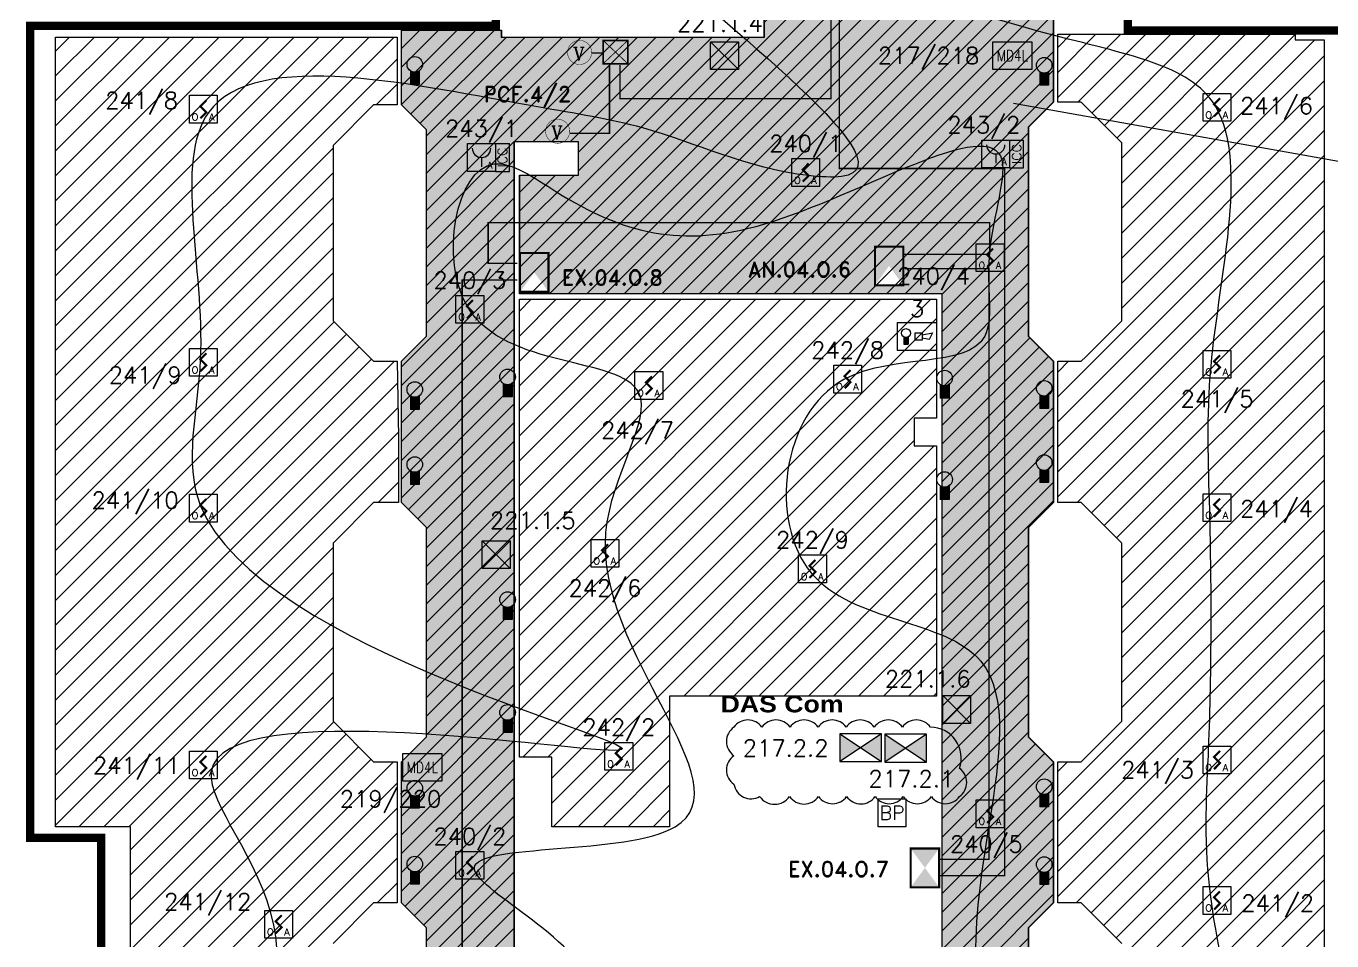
# Model space of a CAD drawing. Header units: millimetres. Extents: x 151.8 to 229.6, y -5.1 to 75.2.
# Drawn here: x 158.64 to 182.12, y 30.75 to 47.2 of the extents above; entities that cross this region are included whole.
import ezdxf
from ezdxf.enums import TextEntityAlignment as Align

# ---------------------------------------------------------------- set-up
doc = ezdxf.new("R2010")
doc.units = ezdxf.units.MM
doc.linetypes.add('SLD', pattern=[0])
for name, color, linetype in [('ATEIS MISE EN SECURITE', 7, 'Continuous'), ('ATEIS ZONES MES', 7, 'Continuous'), ('JCC-ADRESSAGE', 6, 'Continuous'), ('JCC-ALARME GENERALE SELECTIVE', 3, 'Continuous'), ('JCC-BOUTON POUSSOIR REARMEMENT CCF', 3, 'Continuous'), ('JCC-CCF', 6, 'Continuous'), ('JCC-COMMUN', 2, 'Continuous'), ('JCC-DECLENCHEUR MANUEL AVEC ISOLATEUR', 5, 'Continuous'), ('JCC-ELEMENT DEPORTE_4 L DAS', 1, 'Continuous'), ('JCC-FILERIE SDI', 6, 'Continuous'), ('JCC-INDICATEUR ACTION', 1, 'Continuous'), ('JCC-LOCAUX', 4, 'Continuous'), ('JCC-OPTIQUE_A', 1, 'Continuous'), ('JCC-REPETITEUR ALARME', 1, 'Continuous'), ('JCC-ZONING ZDA-ZDM', 5, 'Continuous')]:
    doc.layers.add(name, color=color, linetype=linetype)
doc.layers.add('JCC-MD4L', color=1, linetype='Continuous', lineweight=0)
doc.styles.add('ARIAL', font='')
doc.styles.add('HELVL', font='ROMAND.SHX')
doc.styles.add('LOCAUX', font='romans.shx', dxfattribs={"width": 0.75})
doc.styles.add('ROMANC', font='romanc')
doc.styles.get("Standard").update_dxf_attribs({"font": 'romans.shx'})
doc.styles.add('TEXTE', font='romans.shx')
doc.styles.get('ARIAL').set_extended_font_data('Arial Black')
pattern_1 = [(45, (160.01147, 0), (-0.2245064, 0.2245064), [])]

# ---------------------------------------------------------------- blocks, each defined once
blk = doc.blocks.new('optique_a')
at = {"layer": 'JCC-OPTIQUE_A', "color": 0}
blk.add_lwpolyline([(-2.5, 2.5), (2.5, 2.5), (2.5, -2.5), (-2.5, -2.5)], close=True, dxfattribs=at)
at = {"layer": 'JCC-OPTIQUE_A', "color": 0, "const_width": 0.385}
blk.add_lwpolyline([(0.54, 1.63), (-0.54, 0.54), (0.54, -0.54), (-0.54, -1.63)], dxfattribs=at)
at = {"layer": 'JCC-ADRESSAGE', "style": 'TEXTE'}
blk.add_attdef('ADRESSE', text='', height=3, dxfattribs=at).set_placement((0, 5), align=Align.MIDDLE)
at = {"layer": 'JCC-LOCAUX', "style": 'LOCAUX', "width": 0.85, "flags": 8}
for p in [(0, 13.75), (0, 11.25), (0, 8.75)]:
    blk.add_attdef('PIECE', text='', height=1.75, dxfattribs=at).set_placement(p, align=Align.MIDDLE)
at = {"layer": 'JCC-OPTIQUE_A', "color": 0}
for s, p in [('O', (-1.5, -2)), ('A', (1.5, -2))]:
    blk.add_text(s, height=1.25, dxfattribs=at).set_placement(p, align=Align.CENTER)
blk = doc.blocks.new('alarme générale selective')
at = {"layer": 'JCC-ALARME GENERALE SELECTIVE', "color": 0}
for p, q in [((2.5, -2.5), (-2.5, 2.5)), ((-2.5, -2.5), (2.5, 2.5))]:
    blk.add_line(p, q, dxfattribs=at)
blk.add_lwpolyline([(-2.5, 2.5), (2.5, 2.5), (2.5, -2.5), (-2.5, -2.5)], close=True, dxfattribs=at)
at = {"layer": 'JCC-ADRESSAGE', "style": 'TEXTE'}
blk.add_attdef('ADRESSE', text='', height=3, dxfattribs=at).set_placement((0, 5), align=Align.MIDDLE)
at = {"layer": 'JCC-LOCAUX', "style": 'LOCAUX', "width": 0.85, "flags": 8}
for p in [(0, 13.75), (0, 11.25), (0, 8.75)]:
    blk.add_attdef('PIECE', text='', height=1.75, dxfattribs=at).set_placement(p, align=Align.MIDDLE)
blk = doc.blocks.new('déclencheur manuel avec isolateur')
at = {"layer": 'JCC-DECLENCHEUR MANUEL AVEC ISOLATEUR', "color": 0}
for p, q in [((2.5, 2.5), (5.02, 2.5)), ((5.02, -2.5), (5.02, 2.5)), ((0, 0), (0, -1.66)), ((2.5, -2.5), (5.02, -2.5))]:
    blk.add_line(p, q, dxfattribs=at)
blk.add_lwpolyline([(-2.5, 2.5), (2.5, 2.5), (2.5, -2.5), (-2.5, -2.5)], close=True, dxfattribs=at)
blk.add_arc((0, 1.66), 1.66, 180, 0, dxfattribs=at)
at = {"layer": 'JCC-ADRESSAGE', "style": 'TEXTE'}
blk.add_attdef('ADRESSE', text='', height=3, dxfattribs=at).set_placement((0, 5), align=Align.MIDDLE)
at = {"layer": 'JCC-DECLENCHEUR MANUEL AVEC ISOLATEUR', "color": 0}
blk.add_text('ICC', height=1.668, rotation=90, dxfattribs=at).set_placement((3.76, 0), align=Align.MIDDLE_CENTER)
blk.add_text('A', height=1.25, dxfattribs=at).set_placement((1.5, -2), align=Align.CENTER)
at = {"layer": 'JCC-LOCAUX', "style": 'LOCAUX', "width": 0.85, "flags": 8}
for p in [(0, 13.75), (0, 11.25), (0, 8.75)]:
    blk.add_attdef('PIECE', text='', height=1.75, dxfattribs=at).set_placement(p, align=Align.MIDDLE)
blk = doc.blocks.new('clapet coupe feu_Réarm élect')
at = {"layer": 'JCC-CCF'}
h = blk.add_hatch(color=0, dxfattribs=at)
h.paths.add_polyline_path([(-3.76, 2.5), (-3.76, -2.5), (0, 0)])
h.paths.add_polyline_path([(3.76, 2.5), (0, 0), (3.76, -2.5)])
at = {"layer": 'JCC-CCF', "color": 0}
for p, q in [((3.76, 2.5), (-3.76, -2.5)), ((-3.76, 2.5), (3.76, -2.5))]:
    blk.add_line(p, q, dxfattribs=at)
blk.add_lwpolyline([(3.76, 2.5), (-3.76, 2.5), (-3.76, -2.5), (3.76, -2.5)], close=True, dxfattribs=at)
at = {"layer": 'JCC-ADRESSAGE', "style": 'TEXTE'}
blk.add_attdef('ADRESSE', text='', height=3, dxfattribs=at).set_placement((0, 5), align=Align.MIDDLE)
at = {"layer": 'JCC-LOCAUX', "style": 'LOCAUX', "width": 0.85, "flags": 8}
for p in [(0, 13.75), (0, 11.25), (0, 8.75)]:
    blk.add_attdef('PIECE', text='', height=1.75, dxfattribs=at).set_placement(p, align=Align.MIDDLE)
blk = doc.blocks.new('indicateur action')
at = {"layer": 'JCC-INDICATEUR ACTION'}
blk.add_hatch(color=0, dxfattribs=at).paths.add_polyline_path([(0.8, -0.05, -0.315344), (-0.8, -0.05), (-0.8, -2.5), (0.8, -2.5)])
at = {"layer": 'JCC-INDICATEUR ACTION', "color": 0}
for p, q in [((-0.8, -0.05), (-0.8, -2.5)), ((0.8, -0.05), (0.8, -2.5)), ((0.8, -2.5), (-0.8, -2.5))]:
    blk.add_line(p, q, dxfattribs=at)
blk.add_circle((0, 1.1), 1.4, dxfattribs=at)
at = {"layer": 'JCC-ADRESSAGE', "style": 'TEXTE'}
blk.add_attdef('ADRESSE', text='', height=3, dxfattribs=at).set_placement((0, 5), align=Align.MIDDLE)
at = {"layer": 'JCC-LOCAUX', "lineweight": 0, "style": 'LOCAUX', "width": 0.75, "flags": 8}
for p in [(0, 13.75), (0, 11.25), (0, 8.75)]:
    blk.add_attdef('PIECE', text='', height=1.75, dxfattribs=at).set_placement(p, align=Align.MIDDLE)
blk = doc.blocks.new('répétiteur alarme')
at = {"layer": 'JCC-REPETITEUR ALARME'}
blk.add_hatch(color=0, dxfattribs=at).paths.add_polyline_path([(-1.6, -0.09, -0.267949), (-2.4, -0.09), (-2.4, -1.4), (-1.6, -1.4)])
at = {"layer": 'JCC-REPETITEUR ALARME', "color": 0}
for p, q in [((0.94, 0.32), (2.8, 0.65)), ((2.8, 0.65), (2.15, -0.53)), ((-2.4, -0.09), (-2.4, -1.4)), ((-2.4, -1.4), (-1.6, -1.4)), ((-1.6, -0.09), (-1.6, -1.4)), ((2.15, -0.53), (0.94, -0.32))]:
    blk.add_line(p, q, dxfattribs=at)
for points in [[(-3.5, 2.5), (3.5, 2.5), (3.5, -2.5), (-3.5, -2.5)], [(-0.34, 0.64), (0.94, 0.64), (0.94, -0.64), (-0.34, -0.64)]]:
    blk.add_lwpolyline(points, close=True, dxfattribs=at)
blk.add_circle((-2, 0.6), 0.8, dxfattribs=at)
at = {"layer": 'JCC-ADRESSAGE', "style": 'TEXTE'}
blk.add_attdef('ADRESSE', text='', height=3, dxfattribs=at).set_placement((0, 5), align=Align.MIDDLE)
at = {"layer": 'JCC-LOCAUX', "style": 'LOCAUX', "width": 0.85, "flags": 8}
for p in [(0, 13.75), (0, 11.25), (0, 8.75)]:
    blk.add_attdef('PIECE', text='', height=1.75, dxfattribs=at).set_placement(p, align=Align.MIDDLE)
blk = doc.blocks.new('MD4L')
at = {"layer": 'JCC-ELEMENT DEPORTE_4 L DAS', "color": 0}
blk.add_lwpolyline([(-3.5, 2.5), (3.5, 2.5), (3.5, -2.5), (-3.5, -2.5)], close=True, dxfattribs=at)
at = {"layer": 'JCC-ADRESSAGE', "style": 'TEXTE'}
blk.add_attdef('ADRESSE', text='', height=3, dxfattribs=at).set_placement((0, 5), align=Align.MIDDLE)
at = {"layer": 'JCC-ELEMENT DEPORTE_4 L DAS', "color": 0, "width": 0.8}
blk.add_text('MD4L', height=2, dxfattribs=at).set_placement((0, 0), align=Align.MIDDLE_CENTER)
blk = doc.blocks.new('commun')
at = {"layer": 'JCC-COMMUN', "color": 0}
blk.add_lwpolyline([(-2.5, 2.5), (2.5, 2.5), (2.5, -2.5), (-2.5, -2.5)], close=True, dxfattribs=at)
at = {"layer": 'JCC-ADRESSAGE', "style": 'TEXTE'}
blk.add_attdef('ADRESSE', text='', height=3, dxfattribs=at).set_placement((0, 5), align=Align.MIDDLE)
at = {"layer": 'JCC-COMMUN', "color": 0, "style": 'TEXTE'}
blk.add_attdef('GENRE', text='', height=2.5, dxfattribs=at).set_placement((0, 0), align=Align.MIDDLE)
at = {"layer": 'JCC-LOCAUX', "style": 'LOCAUX', "width": 0.85, "flags": 8}
for p in [(0, 13.75), (0, 11.25), (0, 8.75)]:
    blk.add_attdef('PIECE', text='', height=1.75, dxfattribs=at).set_placement(p, align=Align.MIDDLE)
blk = doc.blocks.new("VOLETS D'AMENEE D'AIR DESENFUMAGE")
at = {"color": 3, "linetype": 'SLD', "const_width": 0.373}
blk.add_lwpolyline([(0, 5.12), (0, 0), (6.97, 0), (6.97, 5.12)], close=True, dxfattribs=at)
at = {"color": 3, "linetype": 'SLD'}
blk.add_solid([(0, 5.12), (0, 0), (6.97, 0), (6.97, 5.12)], dxfattribs=at)
blk = doc.blocks.new("VOLETS D'EXTRACTION DE DESENFUMAGE")
at = {"color": 1, "linetype": 'SLD', "const_width": 0.373}
blk.add_lwpolyline([(0, 5.12), (0, 0), (6.97, 0), (6.97, 5.12)], close=True, dxfattribs=at)
at = {"color": 1, "linetype": 'SLD'}
blk.add_solid([(0, 5.12), (0, 0), (6.97, 0), (6.97, 5.12)], dxfattribs=at)
blk = doc.blocks.new('VENTOUSE ELECTROMANETIQUE A RUPTURE')
at = {"color": 4, "linetype": 'Continuous', "const_width": 0.00535}
blk.add_lwpolyline([(-0.142, 0, 1), (0.142, 0, 1)], format="xyb", close=True, dxfattribs=at)
at = {"color": 1, "linetype": 'SLD', "style": 'ROMANC'}
blk.add_text('V', height=0.16, dxfattribs=at).set_placement((-0.077, -0.096))
blk = doc.blocks.new('BOITE DE RACCORDEMENT PCF')
at = {"color": 3, "linetype": 'Continuous', "const_width": 0.02}
blk.add_lwpolyline([(0, 0.275), (0, 0), (0.292, 0), (0.292, 0.275)], close=True, dxfattribs=at)
at = {"color": 3, "linetype": 'Continuous', "const_width": 0.01}
for points in [[(0.292, 0), (0, 0.275)], [(0.292, 0.275), (0, 0)]]:
    blk.add_lwpolyline(points, dxfattribs=at)

msp = doc.modelspace()

# ---------------------------------------------------------------- hatches: boundary and pattern name
at = {"layer": 'ATEIS ZONES MES'}
h = msp.add_hatch(dxfattribs=at)
h.set_pattern_fill('DOTS', color=5, scale=0.1, style=0)
h.set_pattern_definition([(0, (160.01147, 0), (0.079375, 0.15875), [0, -0.15875])])
h.paths.add_polyline_path([(175.114, 42.385), (175.114, 25.55), (177.114, 25.55), (177.114, 26.77), (176.664, 27.22), (176.664, 30.981), (177.114, 31.431), (177.114, 33.97), (176.664, 34.42), (176.664, 38.181), (177.114, 38.631), (177.114, 41.17), (176.664, 41.62), (176.664, 45.38), (177.114, 45.83), (177.114, 47.5), (178.714, 47.5), (178.714, 48.98), (174.294, 48.98), (174.294, 52.335), (172.364, 52.335), (172.364, 49.07), (171.914, 48.62), (171.914, 47), (167.184, 47), (167.184, 47.125), (165.389, 47.125), (165.389, 45.78), (165.839, 45.33), (165.839, 41.62), (165.389, 41.17), (165.389, 38.63), (165.839, 38.18), (165.839, 34.42), (165.389, 33.97), (165.389, 31.431), (165.839, 30.981), (165.839, 27.22), (165.389, 26.77), (165.389, 25.55), (165.674, 25.55), (165.674, 24.931), (167.414, 24.931), (167.414, 25.8), (168.513, 25.8), (168.513, 27.4), (167.414, 27.4), (167.414, 45.119), (168.574, 45.119), (168.574, 44.519), (167.514, 44.519), (167.514, 42.385)])
at = {"layer": 'JCC-ZONING ZDA-ZDM'}
h = msp.add_hatch(dxfattribs=at)
h.set_pattern_fill('ANSI31', color=56, scale=0.075, style=0)
h.set_pattern_definition([(45, (160.01147, 0), (-0.1683798, 0.1683798), [])])
h.paths.add_polyline_path([(175.111, 42.385), (175.111, 25.55), (177.111, 25.55), (177.111, 26.77), (176.661, 27.22), (176.661, 30.981), (177.111, 31.431), (177.111, 33.97), (176.661, 34.42), (176.661, 38.181), (177.111, 38.631), (177.111, 41.17), (176.661, 41.62), (176.661, 45.38), (177.111, 45.83), (177.111, 47.5), (178.711, 47.5), (178.711, 48.98), (174.291, 48.98), (174.291, 52.335), (172.362, 52.335), (172.362, 49.07), (171.912, 48.62), (171.912, 47), (167.181, 47), (167.181, 47.125), (165.387, 47.125), (165.387, 45.78), (165.837, 45.33), (165.837, 41.62), (165.387, 41.17), (165.387, 38.63), (165.837, 38.18), (165.837, 34.42), (165.387, 33.97), (165.387, 31.431), (165.837, 30.981), (165.837, 27.22), (165.387, 26.77), (165.387, 25.55), (165.671, 25.55), (165.671, 24.931), (167.411, 24.931), (167.411, 25.8), (168.511, 25.8), (168.511, 27.4), (167.411, 27.4), (167.411, 45.119), (168.571, 45.119), (168.571, 44.519), (167.511, 44.519), (167.511, 42.385)])
h = msp.add_hatch(dxfattribs=at)
h.set_pattern_fill('ANSI31', color=4, scale=0.1, style=0)
h.set_pattern_definition(pattern_1)
edge = h.paths.add_edge_path()
edge.add_line((159.166, 47), (165.307, 47))
edge.add_line((165.307, 47), (165.307, 45.78))
edge.add_line((165.307, 45.78), (164.887, 45.78))
edge.add_line((164.887, 45.78), (164.157, 45.05))
edge.add_line((164.157, 45.05), (164.157, 41.9))
edge.add_line((164.157, 41.9), (164.887, 41.17))
edge.add_line((164.887, 41.17), (165.307, 41.17))
edge.add_line((165.307, 41.17), (165.334, 39.806))
edge.add_line((165.334, 39.806), (165.334, 38.63))
edge.add_line((165.334, 38.63), (164.887, 38.63))
edge.add_line((164.887, 38.63), (164.157, 37.9))
edge.add_line((164.157, 37.9), (164.157, 34.7))
edge.add_line((164.157, 34.7), (164.887, 33.97))
edge.add_line((164.887, 33.97), (165.307, 33.97))
edge.add_line((165.307, 33.97), (165.307, 32.75))
edge.add_line((165.307, 32.75), (165.307, 31.431))
edge.add_line((165.307, 31.431), (164.887, 31.431))
edge.add_line((164.887, 31.431), (164.157, 30.701))
edge.add_line((164.157, 30.701), (164.157, 27.5))
edge.add_line((164.157, 27.5), (164.887, 26.77))
edge.add_line((164.887, 26.77), (165.307, 26.77))
edge.add_line((165.307, 26.77), (165.307, 25.55))
edge.add_line((165.307, 25.55), (161.061, 25.55))
edge.add_line((161.061, 25.55), (161.061, 25.75))
edge.add_line((161.061, 25.75), (160.561, 25.75))
edge.add_line((160.561, 25.75), (160.561, 25.625))
edge.add_line((160.561, 25.625), (160.516, 25.625))
edge.add_line((160.516, 25.625), (160.516, 32.6))
edge.add_line((160.516, 32.6), (160.516, 32.8))
edge.add_line((160.516, 32.8), (159.166, 32.8))
edge.add_line((159.166, 32.8), (159.166, 47))
h = msp.add_hatch(dxfattribs=at)
h.set_pattern_fill('ANSI31', color=4, scale=0.1, style=0)
h.set_pattern_definition(pattern_1)
h.paths.add_polyline_path([(177.191, 47.05), (181.462, 47.05), (181.462, 46.95), (181.981, 46.95), (181.981, 25.625), (181.911, 25.625), (181.911, 25.75), (181.436, 25.75), (181.436, 25.55), (177.191, 25.55), (177.191, 26.748), (177.191, 26.77), (177.611, 26.77), (177.694, 26.852), (178.341, 27.5), (178.341, 30.701), (177.611, 31.431), (177.191, 31.431), (177.191, 32.824), (177.191, 33.97), (177.611, 33.97), (178.341, 34.7), (178.341, 37.901), (177.611, 38.631), (177.191, 38.631), (177.191, 41.17), (177.611, 41.17), (177.694, 41.252), (178.341, 41.9), (178.341, 45.1), (177.611, 45.83), (177.191, 45.83)])
h = msp.add_hatch(dxfattribs=at)
h.set_pattern_fill('ANSI31', color=31, scale=0.1, style=0)
h.set_pattern_definition(pattern_1)
h.paths.add_polyline_path([(168.091, 34.05), (168.091, 32.8), (170.211, 32.8), (170.211, 35.15), (175.011, 35.15), (175.011, 39.65), (174.611, 39.65), (174.611, 40.15), (175.011, 40.15), (175.011, 42.285), (167.511, 42.285), (167.511, 34.05)])

# ---------------------------------------------------------------- linework, layer by layer
at = {"layer": 'ATEIS MISE EN SECURITE', "color": 6, "const_width": 0.025}
for points in [[(169.317, 46.5), (169.317, 45.894), (173.112, 45.894), (173.112, 62.186)], [(169.129, 46.495), (169.129, 45.271), (168.418, 45.271)], [(168.999, 46.715), (168.817, 46.715)]]:
    msp.add_lwpolyline(points, dxfattribs=at)
at = {"layer": 'ATEIS MISE EN SECURITE', "color": 3, "const_width": 0.025}
for points in [[(173.743, 55.671), (173.264, 55.671), (173.264, 44.637), (176.237, 44.637), (176.237, 31.919), (175.046, 31.919)], [(174.431, 43.092), (175.965, 43.092), (175.965, 43.664), (166.947, 43.664), (166.947, 42.934), (167.47, 42.934)], [(175.042, 32.214), (175.955, 32.214), (175.955, 42.837), (174.444, 42.837)], [(167.47, 42.63), (166.479, 42.63), (166.479, 28.076), (167.454, 28.076)]]:
    msp.add_lwpolyline(points, dxfattribs=at)
at = {"layer": 'ATEIS ZONES MES', "color": 5}
msp.add_line((187.966, 43.742), (176.393, 45.804), dxfattribs=at)
for points in [[(165.839, 27.22), (165.839, 30.981), (165.389, 31.431), (165.389, 33.97), (165.839, 34.42), (165.839, 38.18), (165.389, 38.63), (165.389, 41.17), (165.839, 41.62), (165.839, 45.33), (165.389, 45.78), (165.389, 47.125), (167.184, 47.125), (167.184, 47), (171.914, 47), (171.914, 48.62)], [(177.114, 47.5), (177.114, 45.83), (176.664, 45.38), (176.664, 41.62), (177.114, 41.17), (177.114, 38.69), (177.114, 38.631), (176.664, 38.181), (176.664, 34.42), (177.114, 33.97), (177.114, 31.431), (176.664, 30.981), (176.664, 27.22), (177.114, 26.77), (177.114, 25.55), (176.664, 25.55), (175.208, 25.55), (175.114, 25.55), (175.114, 25.8)], [(175.114, 25.8), (175.114, 42.385), (167.514, 42.385), (167.514, 44.519), (168.574, 44.519), (168.574, 45.119), (167.414, 45.119), (167.414, 27.4)]]:
    msp.add_lwpolyline(points, dxfattribs=at)
at = {"layer": 'JCC-CCF'}
msp.add_lwpolyline([(174.901, 34.59, 0.520567), (174.396, 34.59, 0.520567), (173.891, 34.59, 0.520567), (173.386, 34.59, 0.520567), (172.881, 34.59, 0.520567), (172.376, 34.59, 0.520567), (171.871, 34.59, 0.520567), (171.366, 34.59, 0.520567), (171.366, 34.077, 0.520567), (171.366, 33.564, 0.520567), (171.829, 33.345, 0.520567), (172.367, 33.345, 0.520567), (172.889, 33.345, 0.520567), (173.394, 33.345, 0.520567), (173.908, 33.345, 0.520567), (174.413, 33.345, 0.520567), (174.918, 33.345, 0.520567), (175.423, 33.345, 0.520567), (175.423, 33.85, 0.520567)], format="xyb", close=True, dxfattribs=at)
at = {"layer": 'JCC-FILERIE SDI', "color": 1, "start_tangent": (0, 1), "end_tangent": (0, -1)}
msp.add_spline([(174.971, 26.775), (174.86, 28.079), (179.981, 26.785), (179.948, 31.496), (179.9, 34.073), (179.924, 38.502), (179.948, 41.079), (179.972, 45.839), (176.833, 47.109), (169.727, 48.677), (173.3, 44.492), (172.711, 44.51), (169.727, 45.366), (167.835, 45.745), (161.92, 45.65), (161.769, 41.206), (161.769, 38.585), (169.296, 34.175), (161.967, 33.789), (163.085, 31.032), (162.913, 26.719), (165.256, 26.885), (169.727, 26.743), (168.947, 28.233), (168.876, 29.864), (166.699, 32.063), (170.311, 32.8), (169.065, 38.092), (169.655, 40.606), (166.58, 42.143), (167.053, 44.72), (168.165, 44.224), (171.905, 43.635), (176.185, 44.791), (175.949, 42.924), (175.878, 41.623), (173.346, 40.843), (172.755, 37.367), (175.808, 35.776), (175.973, 32.963), (175.711, 30.476)], degree=3, dxfattribs=at)
at = {"layer": 'JCC-ZONING ZDA-ZDM', "const_width": 0.15}
for points in [[(167.086, 50.747), (167.086, 47.2), (158.711, 47.2), (158.711, 32.6), (159.986, 32.6), (159.986, 25.6), (160.911, 25.6), (160.911, 25.6), (160.911, 25.6), (160.911, 25.6), (160.911, 25.6), (160.911, 25.6), (165.537, 25.6), (165.537, 24.913), (167.289, 24.913), (167.289, 25.179), (167.289, 25.38), (174.961, 25.374), (174.961, 25.55), (182.392, 25.55), (182.392, 47.12), (178.451, 47.12), (178.451, 47.22)], [(178.451, 47.22), (178.451, 49.01)]]:
    msp.add_lwpolyline(points, dxfattribs=at)
at = {"layer": 'JCC-ZONING ZDA-ZDM', "color": 56}
for points in [[(165.837, 27.22), (165.837, 30.981), (165.387, 31.431), (165.387, 33.97), (165.837, 34.42), (165.837, 38.18), (165.387, 38.63), (165.387, 41.17), (165.837, 41.62), (165.837, 45.33), (165.387, 45.78), (165.387, 47.125), (167.181, 47.125), (167.181, 47), (171.912, 47), (171.912, 48.62)], [(177.111, 47.5), (177.111, 45.83), (176.661, 45.38), (176.661, 41.62), (177.111, 41.17), (177.111, 38.69), (177.111, 38.631), (176.661, 38.181), (176.661, 34.42), (177.111, 33.97), (177.111, 31.431), (176.661, 30.981), (176.661, 27.22), (177.111, 26.77), (177.111, 25.55), (176.661, 25.55), (175.206, 25.55), (175.111, 25.55), (175.111, 25.8)], [(175.111, 25.8), (175.111, 42.385), (167.511, 42.385), (167.511, 44.519), (168.571, 44.519), (168.571, 45.119), (167.411, 45.119), (167.411, 27.4)]]:
    msp.add_lwpolyline(points, dxfattribs=at)
at = {"layer": 'JCC-ZONING ZDA-ZDM', "color": 4}
for points in [[(159.166, 47), (165.307, 47), (165.307, 45.78), (164.887, 45.78), (164.157, 45.05), (164.157, 41.9), (164.887, 41.17), (165.307, 41.17), (165.334, 39.806), (165.334, 38.63), (164.887, 38.63), (164.157, 37.9), (164.157, 34.7), (164.887, 33.97), (165.307, 33.97), (165.307, 32.75), (165.307, 31.431), (164.887, 31.431), (164.157, 30.701)], [(160.516, 25.625), (160.516, 32.6), (160.516, 32.8), (159.166, 32.8), (159.166, 47)], [(177.191, 47.05), (181.462, 47.05), (181.462, 46.95), (181.981, 46.95), (181.981, 25.625)], [(178.341, 30.701), (177.611, 31.431), (177.191, 31.431), (177.191, 32.824), (177.191, 33.97), (177.611, 33.97), (178.341, 34.7), (178.341, 37.901), (177.611, 38.631), (177.191, 38.631), (177.191, 41.17), (177.611, 41.17), (177.694, 41.252), (178.341, 41.9), (178.341, 45.1), (177.611, 45.83), (177.191, 45.83), (177.191, 47.05)]]:
    msp.add_lwpolyline(points, dxfattribs=at)
at = {"layer": 'JCC-ZONING ZDA-ZDM', "color": 31}
msp.add_lwpolyline([(175.011, 35.15), (175.011, 35.15), (175.011, 35.15), (175.011, 35.15), (170.211, 35.15), (170.211, 32.8), (168.61, 32.8), (168.091, 32.8), (168.091, 34.05), (167.511, 34.05), (167.511, 42.285), (175.011, 42.285), (175.011, 40.15), (174.611, 40.15), (174.611, 39.65), (175.011, 39.65)], close=True, dxfattribs=at)

# ---------------------------------------------------------------- block references
at = {"layer": 'ATEIS MISE EN SECURITE', "linetype": 'Continuous', "xscale": 1.5274875, "yscale": 1.5274875, "zscale": 1.5274875}
for name, p in [('VENTOUSE ELECTROMANETIQUE A RUPTURE', (168.591, 46.724)), ('BOITE DE RACCORDEMENT PCF', (169.013, 46.521)), ('VENTOUSE ELECTROMANETIQUE A RUPTURE', (168.196, 45.307))]:
    msp.add_blockref(name, p, dxfattribs=at)
at = {"layer": 'ATEIS MISE EN SECURITE', "linetype": 'Continuous', "xscale": 0.1, "yscale": 0.1, "zscale": 0.1, "rotation": 90}
for name, p in [("VOLETS D'AMENEE D'AIR DESENFUMAGE", (174.414, 42.536)), ("VOLETS D'EXTRACTION DE DESENFUMAGE", (168.032, 42.419)), ("VOLETS D'EXTRACTION DE DESENFUMAGE", (175.058, 31.712))]:
    msp.add_blockref(name, p, dxfattribs=at)
at = {"layer": 'JCC-ALARME GENERALE SELECTIVE', "lineweight": 0}
ref = msp.add_blockref('alarme générale selective', (171.197, 46.666), dxfattribs=dict(at, xscale=0.1000000000000014, yscale=0.1000000000000014))
ref.add_attrib('ADRESSE', '221.1.4', dxfattribs={"layer": 'JCC-ADRESSAGE', "height": 0.3, "style": 'TEXTE'}).set_placement((171.115, 47.245), align=Align.MIDDLE)
ref = msp.add_blockref('alarme générale selective', (167.091, 37.692), dxfattribs=dict(at, xscale=0.1000000000000014, yscale=0.1000000000000014))
ref.add_attrib('ADRESSE', '221.1.5', dxfattribs={"layer": 'JCC-ADRESSAGE', "height": 0.3, "style": 'TEXTE'}).set_placement((167.749, 38.309), align=Align.MIDDLE)
ref = msp.add_blockref('alarme générale selective', (175.372, 34.908), dxfattribs=dict(at, xscale=0.1000000000000014, yscale=0.1000000000000014))
ref.add_attrib('ADRESSE', '221.1.6', dxfattribs={"layer": 'JCC-ADRESSAGE', "height": 0.3, "style": 'TEXTE'}).set_placement((174.853, 35.459), align=Align.MIDDLE)
at = {"layer": 'JCC-BOUTON POUSSOIR REARMEMENT CCF', "xscale": 0.1000000000000014, "yscale": 0.1000000000000014}
msp.add_blockref('commun', (174.211, 33.05), dxfattribs=at).add_auto_attribs({'GENRE': 'BP'})
at = {"layer": 'JCC-CCF', "lineweight": 0}
ref = msp.add_blockref('clapet coupe feu_Réarm élect', (173.646, 34.221), dxfattribs=dict(at, xscale=0.09999999999999432, yscale=0.09999999999999432))
ref.add_attrib('ADRESSE', '217.2.2', dxfattribs={"layer": 'JCC-ADRESSAGE', "height": 0.3, "style": 'TEXTE'}).set_placement((172.297, 34.216), align=Align.MIDDLE)
ref = msp.add_blockref('clapet coupe feu_Réarm élect', (174.455, 34.214), dxfattribs=dict(at, xscale=0.09999999999999432, yscale=0.09999999999999432))
ref.add_attrib('ADRESSE', '217.2.1', dxfattribs={"layer": 'JCC-ADRESSAGE', "height": 0.3, "style": 'TEXTE'}).set_placement((174.558, 33.664), align=Align.MIDDLE)
at = {"layer": 'JCC-DECLENCHEUR MANUEL AVEC ISOLATEUR', "xscale": 0.1000000000000014, "yscale": 0.1000000000000014}
msp.add_blockref('déclencheur manuel avec isolateur', (166.827, 44.835), dxfattribs=at).add_auto_attribs({'ADRESSE': '243/1'})
at = {"layer": 'JCC-DECLENCHEUR MANUEL AVEC ISOLATEUR'}
ref = msp.add_blockref('déclencheur manuel avec isolateur', (176.076, 44.898), dxfattribs=dict(at, xscale=0.1000000000000014, yscale=0.1000000000000014))
ref.add_attrib('ADRESSE', '243/2', dxfattribs={"layer": 'JCC-ADRESSAGE', "height": 0.3, "style": 'TEXTE'}).set_placement((175.863, 45.4), align=Align.MIDDLE)
at = {"layer": 'JCC-INDICATEUR ACTION', "lineweight": 0, "xscale": 0.1000000000000014, "yscale": 0.1000000000000014}
for p in [(165.627, 46.399), (176.947, 46.384), (167.296, 40.779), (175.156, 40.759), (165.627, 40.553), (176.947, 40.574), (176.947, 39.239), (165.627, 39.204), (175.156, 38.935), (167.296, 36.775), (167.296, 34.746), (165.627, 33.383), (176.947, 33.411), (165.627, 32.019), (176.947, 32.01)]:
    msp.add_blockref('indicateur action', p, dxfattribs=at)
at = {"layer": 'JCC-MD4L', "lineweight": 0}
ref = msp.add_blockref('MD4L', (176.376, 46.666), dxfattribs=dict(at, xscale=0.1000000000000014, yscale=0.1000000000000014))
ref.add_attrib('ADRESSE', '217/218', dxfattribs={"layer": 'JCC-ADRESSAGE', "height": 0.3, "style": 'TEXTE'}).set_placement((174.868, 46.645), align=Align.MIDDLE)
ref = msp.add_blockref('MD4L', (165.763, 33.87), dxfattribs=dict(at, xscale=0.1000000000000014, yscale=0.1000000000000014))
ref.add_attrib('ADRESSE', '219/220', dxfattribs={"layer": 'JCC-ADRESSAGE', "height": 0.3, "style": 'TEXTE'}).set_placement((165.19, 33.279), align=Align.MIDDLE)
at = {"layer": 'JCC-OPTIQUE_A', "lineweight": 0}
ref = msp.add_blockref('optique_a', (161.824, 45.703), dxfattribs=dict(at, xscale=0.1000000000000014, yscale=0.1000000000000014))
ref.add_attrib('ADRESSE', '241/8', dxfattribs={"layer": 'JCC-ADRESSAGE', "height": 0.3, "style": 'TEXTE'}).set_placement((160.714, 45.839), align=Align.MIDDLE)
ref = msp.add_blockref('optique_a', (180.056, 45.737), dxfattribs=dict(at, xscale=0.1000000000000014, yscale=0.1000000000000014))
ref.add_attrib('ADRESSE', '241/6', dxfattribs={"layer": 'JCC-ADRESSAGE', "height": 0.3, "style": 'TEXTE'}).set_placement((181.127, 45.744), align=Align.MIDDLE)
for p, xscale, yscale, values in [((172.657, 44.564), 0.09999999999999432, 0.09999999999999432, {'ADRESSE': '240/1'}), ((166.618, 42.106), 0.09999999999999432, 0.09999999999999432, {'ADRESSE': '240/3'}), ((173.412, 40.849), 0.1000000000000014, 0.1000000000000014, {'ADRESSE': '242/8'}), ((172.779, 37.437), 0.1000000000000014, 0.1000000000000014, {'ADRESSE': '242/9'}), ((169.296, 34.067), 0.1000000000000014, 0.1000000000000014, {'ADRESSE': '242/2'}), ((166.618, 32.106), 0.09999999999999432, 0.09999999999999432, {'ADRESSE': '240/2'})]:
    msp.add_blockref('optique_a', p, dxfattribs=dict(at, xscale=xscale, yscale=yscale)).add_auto_attribs(values)
ref = msp.add_blockref('optique_a', (175.975, 43.033), dxfattribs=dict(at, xscale=0.09999999999999432, yscale=0.09999999999999432))
ref.add_attrib('ADRESSE', '240/4', dxfattribs={"layer": 'JCC-ADRESSAGE', "height": 0.3, "style": 'TEXTE'}).set_placement((174.958, 42.68), align=Align.MIDDLE)
ref = msp.add_blockref('optique_a', (161.824, 41.152), dxfattribs=dict(at, xscale=0.1000000000000014, yscale=0.1000000000000014))
ref.add_attrib('ADRESSE', '241/9', dxfattribs={"layer": 'JCC-ADRESSAGE', "height": 0.3, "style": 'TEXTE'}).set_placement((160.778, 40.901), align=Align.MIDDLE)
ref = msp.add_blockref('optique_a', (180.056, 41.116), dxfattribs=dict(at, xscale=0.1000000000000014, yscale=0.1000000000000014))
ref.add_attrib('ADRESSE', '241/5', dxfattribs={"layer": 'JCC-ADRESSAGE', "height": 0.3, "style": 'TEXTE'}).set_placement((180.056, 40.472), align=Align.MIDDLE)
ref = msp.add_blockref('optique_a', (169.836, 40.735), dxfattribs=dict(at, xscale=0.1000000000000014, yscale=0.1000000000000014))
ref.add_attrib('ADRESSE', '242/7', dxfattribs={"layer": 'JCC-ADRESSAGE', "height": 0.3, "style": 'TEXTE'}).set_placement((169.633, 39.909), align=Align.MIDDLE)
ref = msp.add_blockref('optique_a', (161.824, 38.53), dxfattribs=dict(at, xscale=0.1000000000000014, yscale=0.1000000000000014))
ref.add_attrib('ADRESSE', '241/10', dxfattribs={"layer": 'JCC-ADRESSAGE', "height": 0.3, "style": 'TEXTE'}).set_placement((160.597, 38.65), align=Align.MIDDLE)
ref = msp.add_blockref('optique_a', (180.056, 38.537), dxfattribs=dict(at, xscale=0.1000000000000014, yscale=0.1000000000000014))
ref.add_attrib('ADRESSE', '241/4', dxfattribs={"layer": 'JCC-ADRESSAGE', "height": 0.3, "style": 'TEXTE'}).set_placement((181.127, 38.496), align=Align.MIDDLE)
ref = msp.add_blockref('optique_a', (169.048, 37.716), dxfattribs=dict(at, xscale=0.1000000000000014, yscale=0.1000000000000014))
ref.add_attrib('ADRESSE', '242/6', dxfattribs={"layer": 'JCC-ADRESSAGE', "height": 0.3, "style": 'TEXTE'}).set_placement((169.048, 37.07), align=Align.MIDDLE)
ref = msp.add_blockref('optique_a', (161.824, 33.911), dxfattribs=dict(at, xscale=0.1000000000000014, yscale=0.1000000000000014))
ref.add_attrib('ADRESSE', '241/11', dxfattribs={"layer": 'JCC-ADRESSAGE', "height": 0.3, "style": 'TEXTE'}).set_placement((160.622, 33.88), align=Align.MIDDLE)
ref = msp.add_blockref('optique_a', (180.056, 33.999), dxfattribs=dict(at, xscale=0.1000000000000014, yscale=0.1000000000000014))
ref.add_attrib('ADRESSE', '241/3', dxfattribs={"layer": 'JCC-ADRESSAGE', "height": 0.3, "style": 'TEXTE'}).set_placement((178.987, 33.802), align=Align.MIDDLE)
ref = msp.add_blockref('optique_a', (175.975, 33.033), dxfattribs=dict(at, xscale=0.09999999999999432, yscale=0.09999999999999432))
ref.add_attrib('ADRESSE', '240/5', dxfattribs={"layer": 'JCC-ADRESSAGE', "height": 0.3, "style": 'TEXTE'}).set_placement((175.907, 32.468), align=Align.MIDDLE)
ref = msp.add_blockref('optique_a', (180.056, 31.475), dxfattribs=dict(at, xscale=0.1000000000000014, yscale=0.1000000000000014))
ref.add_attrib('ADRESSE', '241/2', dxfattribs={"layer": 'JCC-ADRESSAGE', "height": 0.3, "style": 'TEXTE'}).set_placement((181.147, 31.402), align=Align.MIDDLE)
ref = msp.add_blockref('optique_a', (163.178, 31.045), dxfattribs=dict(at, xscale=0.1000000000000014, yscale=0.1000000000000014))
ref.add_attrib('ADRESSE', '241/12', dxfattribs={"layer": 'JCC-ADRESSAGE', "height": 0.3, "style": 'TEXTE'}).set_placement((161.902, 31.43), align=Align.MIDDLE)
at = {"layer": 'JCC-REPETITEUR ALARME', "xscale": 0.09999999999999432, "yscale": 0.09999999999999432, "zscale": 0.09999999999999432}
msp.add_blockref('répétiteur alarme', (174.661, 41.617), dxfattribs=at).add_auto_attribs({'ADRESSE': '3'})

# ---------------------------------------------------------------- texts
at = {"layer": 'ATEIS MISE EN SECURITE', "color": 0, "style": 'HELVL'}
for s, p in [('PCF.4/2', (166.869, 45.836)), ('EX.04.O.8', (168.27, 42.538)), ('AN.04.O.6', (171.622, 42.685)), ('EX.04.O.7', (172.342, 31.902))]:
    msp.add_text(s, height=0.2749, dxfattribs=at).set_placement(p)
at = {"layer": 'JCC-CCF', "lineweight": 0, "insert": (171.127, 35.157), "char_height": 0.3, "width": 20.85784, "attachment_point": 1, "style": 'ARIAL'}
msp.add_mtext('DAS Com', dxfattribs=at)

doc.saveas('drawing.dxf')
